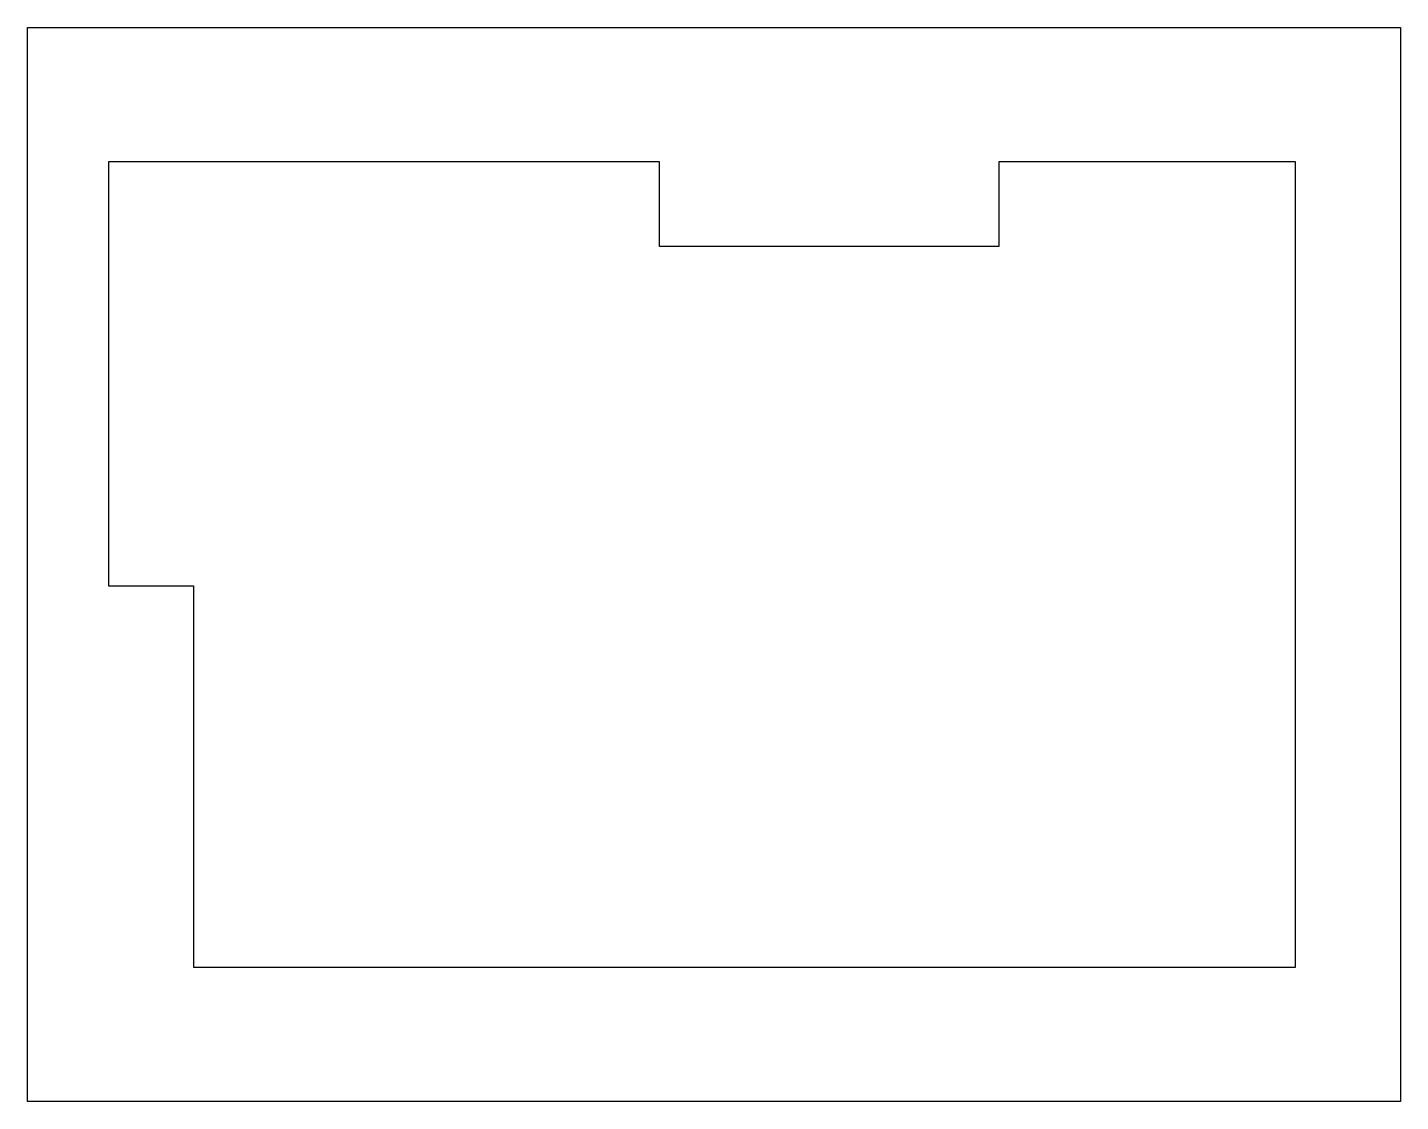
# Model space of a CAD drawing. Extents: x 1 to 324, y 1 to 254.
import ezdxf

# ---------------------------------------------------------------- set-up
doc = ezdxf.new("R2010")
doc.units = 0
doc.layers.add('Layer_1', color=7, linetype='CONTINUOUS')

msp = doc.modelspace()

# ---------------------------------------------------------------- linework, layer by layer
at = {"layer": 'Layer_1', "color": 7}
for points in [[(0.533902, 253.966098), (324.466102, 253.966098), (324.466102, 0.533903), (0.533902, 0.533903), (0.533902, 253.966098)], [(39.67778, 32.25), (299.677768, 32.25), (299.677768, 202.249999), (299.677768, 222.250015), (229.677767, 222.250015), (229.677767, 202.249999), (149.677786, 202.249999), (149.677786, 222.250015), (19.677792, 222.250015), (19.677792, 122.250018), (39.67778, 122.250018), (39.67778, 32.25)]]:
    msp.add_lwpolyline(points, close=True, dxfattribs=at)

doc.saveas('drawing.dxf')
